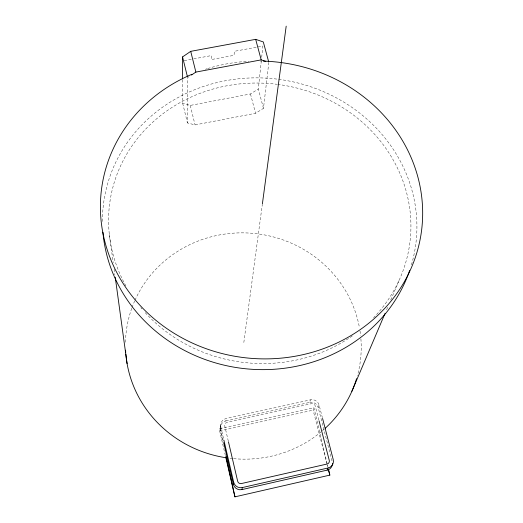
<?xml version="1.0" encoding="UTF-8"?>
<svg xmlns="http://www.w3.org/2000/svg" width="523" height="523" viewBox="0 0 523 523"><rect width="100%" height="100%" fill="white"/><g stroke="black" fill="none" stroke-linecap="round" stroke-linejoin="round"><path stroke-width="0.39" stroke-dasharray="2.62 1.96" d="M268.829 62.381L263.468 108.366L255.551 113.288L195.046 124.912L187.45 122.938L187.639 77.594L189.535 76.319M225.361 455.54L219.653 430.906L219.882 428.618L313.937 407.731L327.777 466.398M220.379 427.441L220.713 424.107M223.099 440.235L220.549 429.246L220.791 426.833A7.119 6.982 5.2 0 1 226.145 418.498L310.551 399.827A7.087 6.845 25.4 0 1 319.095 405.024L322.371 417.655M263.468 108.366L258.329 88.982L261.33 60.616M261.677 57.373L262.879 46.024L257.329 47.05M220.549 429.246A7.074 6.936 5.1 0 1 225.864 420.956L226.145 418.498M243.829 342.5L262.245 204.957M225.864 420.956L309.708 402.39L310.551 399.827M327.012 464.156L313.107 410.137L313.937 407.731M332.007 460.907L318.2 407.554L319.095 405.024M386.615 309.708L387.889 306.713M390.759 299.973L399.683 279.014M182.619 79.686L182.69 103.332L190.274 105.411L250.471 93.97L258.329 88.982M219.653 430.906L313.107 410.137M184.161 60.635L192.974 59.001M193.772 58.851L211.39 55.582L211.246 59.57L234.069 55.32L234.337 51.319L256.538 47.201M250.471 93.97L255.551 113.288M318.873 420.106L315.199 405.887A3.033 2.935 25.4 0 0 311.531 403.658L227.054 422.375A3.053 2.994 5.2 0 0 224.759 425.951L228.263 440.954M327.215 464.94L327.62 466.509M190.274 105.411L195.046 124.912M182.69 103.332L187.45 122.938M220.791 426.833L223.916 440.268M219.882 428.618L222.857 442.105M109.327 234.409L113.21 262.716M114.132 269.123L114.87 274.85M360.896 338.832A117.969 113.066 7.5 0 1 357.457 375.573M324.155 429.226A117.969 113.066 7.5 0 1 322.488 430.684M321.364 431.638A117.969 113.066 7.5 0 1 233.448 458.651M232.689 458.579A117.969 113.066 7.5 0 1 229.649 458.246M125.474 342.245A117.969 113.066 7.5 0 1 131.776 308.25M132.044 307.511A117.969 113.066 7.5 0 1 134.686 300.947M135.006 300.235A117.969 113.066 7.5 0 1 257.1 233.781A117.969 113.066 7.5 0 1 359.497 327.934M360.007 331.026A117.969 113.066 7.5 0 1 360.609 335.707M277.589 84.373A151.369 140.059 7.6 0 1 400.853 175.636A151.369 140.059 7.6 0 1 373.579 317.742M352.332 335.916A151.369 140.059 7.6 0 1 143.969 311.27M141.896 308.89A151.369 140.059 7.6 0 1 140.883 307.687M125.886 285.918A151.369 140.059 7.6 0 1 135.006 141.694A151.369 140.059 7.6 0 1 276.83 84.281M309.708 402.39A7.034 6.806 25.6 0 1 318.2 407.554M102.449 221.445A157.436 145.682 7.6 0 1 280.799 79.607A157.436 145.682 7.6 0 1 411.052 266.096M205.376 69.278A161.352 148.702 7.6 0 1 206.899 68.794M207.664 68.559A161.352 148.702 7.6 0 1 248.765 61.276M260.075 61.041A161.352 148.702 7.6 0 1 261.696 61.067"/><path stroke-width="0.78" d="M262.356 204.147L286.192 26.15M332.183 465.333A7.165 6.962 38.7 0 1 327.123 470.131L241.927 489.593A7.178 7.132 25.3 0 1 233.31 484.213L233.644 482.147L223.916 440.268M241.927 489.593L242.319 487.567L328.098 467.987A7.217 7.008 38.3 0 0 333.216 459.488L322.573 418.439M351.868 391.315L385.02 313.454M327.123 470.131L328.098 467.987M182.619 78.868L182.553 56.915L190.718 51.346L255.682 39.343L263.304 41.958L268.619 61.596M191.438 75.05L195.877 72.089L261.193 59.877L265.776 61.381M225.727 457.128L234.938 496.85L329.836 475.119L328.529 469.569M255.682 39.343L261.193 59.877M319.076 420.897L329.274 460.39A3.092 3.007 38.3 0 1 327.078 464.025L241.384 483.553A3.099 3.079 24 0 1 237.664 481.232L228.446 441.745M328.424 469.641L329.836 475.119M190.718 51.346L195.877 72.089M182.553 56.915L187.45 76.822M223.648 442.595L233.31 484.213M226.008 456.383L234.938 496.85M115.237 277.197L127.096 363.648M356.581 378.626A117.969 113.066 7.5 0 1 325.254 428.239M225.858 457.723A117.969 113.066 7.5 0 1 125.847 354.149M125.723 352.561A117.969 113.066 7.5 0 1 125.579 350.181M242.319 487.567A7.224 7.178 24 0 1 233.644 482.147M332.438 463.522A7.165 6.962 38.7 0 1 332.373 464.437M409.627 270.496A157.436 145.682 7.6 0 1 241.868 368.336A157.436 145.682 7.6 0 1 102.933 232.219M263.311 61.113A161.352 148.702 7.6 0 1 411.045 268.456A161.352 148.702 7.6 0 1 151.337 316.415A161.352 148.702 7.6 0 1 191.902 74.299"/></g></svg>
